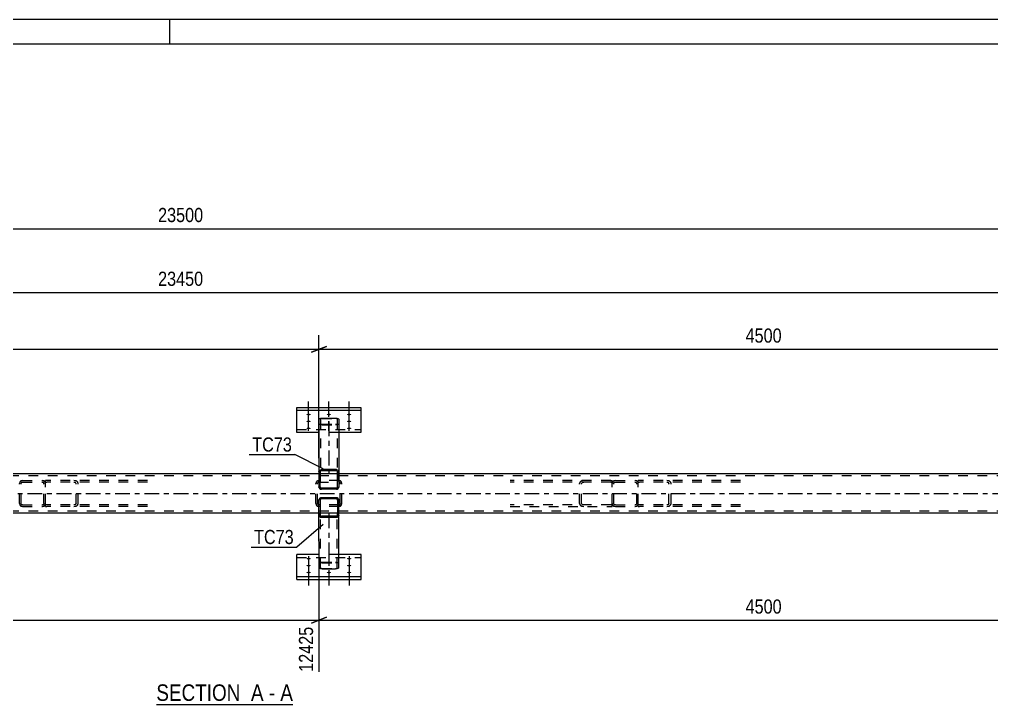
# Model space of a CAD drawing. Header units: millimetres. Extents: x -172 to 1017, y -617 to 224.
# Drawn here: x 356.4 to 553.1, y 84.9 to 223.6 of the extents above; entities that cross this region are included whole.
import ezdxf

# ---------------------------------------------------------------- set-up
doc = ezdxf.new("R2010")
doc.units = ezdxf.units.MM
doc.linetypes.add('DXK_LINE_DOT2', pattern=[3.9198, 1.9599, -1.9599])
doc.linetypes.add('DXK_LINE_DOT3', pattern=[5.9187, 2.979, -0.9799, 0.9799, -0.9799])
doc.styles.add('Arial Narrow', font='ARIALN.TTF', dxfattribs={"height": 0.2})

# ---------------------------------------------------------------- blocks, each defined once
blk = doc.blocks.new('Unknown-761545786-1135')
at = {"color": 5, "linetype": 'Continuous'}
for p, q in [((1016.83, 223.65), (-172.17, 223.65)), ((386.83, 218.65), (386.83, 223.65)), ((1011.83, 218.65), (-167.17, 218.65))]:
    blk.add_line(p, q, dxfattribs=at)
blk = doc.blocks.new('Unknown-761545786-12 - 3568')
at = {"color": 6, "linetype": 'Continuous'}
blk.add_line((384.08, 84.93), (411.72, 84.93), dxfattribs=at)
at = {"color": 0, "linetype": 'Continuous'}
for points in [[(402.18, 85.68), (402.18, 89.18), (384.08, 89.18), (384.08, 85.68)], [(405.79, 85.68), (405.79, 89.18), (403.23, 89.18), (403.23, 85.68)], [(408.12, 85.68), (408.12, 89.18), (406.84, 89.18), (406.84, 85.68)], [(411.72, 85.68), (411.72, 89.18), (409.17, 89.18), (409.17, 85.68)]]:
    blk.add_wipeout(points, dxfattribs=at)
at = {"color": 7, "linetype": 'Continuous', "style": 'Arial Narrow'}
for s, p in [('SECTION ', (384.08, 85.68)), ('A', (403.23, 85.68)), ('A', (409.17, 85.68)), ('-', (406.84, 85.68))]:
    blk.add_text(s, height=3.34, dxfattribs=at).set_placement(p)
blk = doc.blocks.new('Part-761545786-3581 - 3568')
at = {"color": 2, "linetype": 'Continuous'}
for p, q in [((417, 132.04), (417.04, 132.23)), ((417, 132.04), (417, 129)), ((417.04, 132.23), (417.14, 132.38)), ((417.14, 132.38), (417.3, 132.49)), ((417.26, 132.13), (417.24, 132.04)), ((417.24, 129), (417.24, 132.04)), ((417.31, 132.21), (417.26, 132.13)), ((417.3, 132.49), (417.48, 132.52)), ((417.39, 132.26), (417.31, 132.21)), ((417.48, 132.28), (417.39, 132.26)), ((420.52, 132.52), (417.48, 132.52)), ((420.52, 132.28), (417.48, 132.28)), ((420.52, 132.52), (420.71, 132.49)), ((420.61, 132.26), (420.52, 132.28)), ((420.69, 132.21), (420.61, 132.26)), ((420.74, 132.13), (420.69, 132.21)), ((420.71, 132.49), (420.86, 132.38)), ((420.76, 132.04), (420.74, 132.13)), ((420.76, 129), (420.76, 132.04)), ((420.86, 132.38), (420.97, 132.23)), ((420.97, 132.23), (421, 132.04)), ((421, 132.04), (421, 129)), ((417, 129), (417.04, 128.82)), ((417.04, 128.82), (417.14, 128.66)), ((417.14, 128.66), (417.3, 128.56)), ((417.24, 129), (417.26, 128.91)), ((417.26, 128.91), (417.31, 128.83)), ((417.3, 128.56), (417.48, 128.52)), ((417.31, 128.83), (417.39, 128.78)), ((417.39, 128.78), (417.48, 128.76)), ((420.52, 128.76), (417.48, 128.76)), ((420.52, 128.52), (417.48, 128.52)), ((420.52, 128.76), (420.61, 128.78)), ((420.52, 128.52), (420.71, 128.56)), ((420.61, 128.78), (420.69, 128.83)), ((420.69, 128.83), (420.74, 128.91)), ((420.71, 128.56), (420.86, 128.66)), ((420.74, 128.91), (420.76, 129)), ((420.86, 128.66), (420.97, 128.82)), ((420.97, 128.82), (421, 129))]:
    blk.add_line(p, q, dxfattribs=at)
at = {"color": 7, "linetype": 'DXK_LINE_DOT2'}
for p, q in [((417.24, 132.04), (417.24, 129)), ((420.76, 132.04), (420.76, 129)), ((417.24, 131.66), (417, 131.66)), ((421, 131.66), (420.76, 131.66)), ((417.04, 128.82), (417, 129)), ((417.48, 128.52), (417.3, 128.56)), ((420.71, 128.56), (420.52, 128.52)), ((421, 129), (420.97, 128.82))]:
    blk.add_line(p, q, dxfattribs=at)
for centre, start, end in [((417.48, 129), 202.5, 247.5), ((420.52, 129), 292.5, 337.5)]:
    blk.add_arc(centre, 0.48, start, end, dxfattribs=at)
blk = doc.blocks.new('Part-761545786-3582 - 3568')
at = {"color": 2, "linetype": 'Continuous'}
for p, q in [((417.04, 126.51), (417, 126.33)), ((417, 123.29), (417, 126.33)), ((417.14, 126.67), (417.04, 126.51)), ((417.3, 126.77), (417.14, 126.67)), ((417.26, 126.42), (417.24, 126.33)), ((417.24, 126.33), (417.24, 123.29)), ((417.31, 126.5), (417.26, 126.42)), ((417.48, 126.81), (417.3, 126.77)), ((417.39, 126.55), (417.31, 126.5)), ((417.48, 126.57), (417.39, 126.55)), ((420.52, 126.81), (417.48, 126.81)), ((420.52, 126.57), (417.48, 126.57)), ((420.71, 126.77), (420.52, 126.81)), ((420.62, 126.55), (420.52, 126.57)), ((420.69, 126.5), (420.62, 126.55)), ((420.75, 126.42), (420.69, 126.5)), ((420.86, 126.67), (420.71, 126.77)), ((420.76, 126.33), (420.75, 126.42)), ((420.76, 126.33), (420.76, 123.29)), ((420.97, 126.51), (420.86, 126.67)), ((421, 126.33), (420.97, 126.51)), ((421, 123.29), (421, 126.33)), ((417.04, 123.1), (417, 123.29)), ((417.14, 122.95), (417.04, 123.1)), ((417.3, 122.84), (417.14, 122.95)), ((417.24, 123.29), (417.26, 123.2)), ((417.26, 123.2), (417.31, 123.12)), ((417.48, 122.81), (417.3, 122.84)), ((417.31, 123.12), (417.39, 123.07)), ((417.39, 123.07), (417.48, 123.05)), ((420.52, 123.05), (417.48, 123.05)), ((420.52, 122.81), (417.48, 122.81)), ((420.52, 123.05), (420.62, 123.07)), ((420.71, 122.84), (420.52, 122.81)), ((420.62, 123.07), (420.69, 123.12)), ((420.69, 123.12), (420.75, 123.2)), ((420.86, 122.95), (420.71, 122.84)), ((420.75, 123.2), (420.76, 123.29)), ((420.97, 123.1), (420.86, 122.95)), ((421, 123.29), (420.97, 123.1))]:
    blk.add_line(p, q, dxfattribs=at)
at = {"color": 7, "linetype": 'DXK_LINE_DOT2'}
for p, q in [((417, 126.33), (417.04, 126.51)), ((417.3, 126.77), (417.48, 126.81)), ((420.52, 126.81), (420.71, 126.77)), ((420.97, 126.51), (421, 126.33)), ((417, 123.29), (417, 123.66)), ((417.24, 123.66), (417, 123.66)), ((417.24, 123.29), (417.24, 123.66)), ((420.76, 123.29), (420.76, 123.66)), ((421, 123.66), (420.76, 123.66)), ((421, 123.29), (421, 123.66))]:
    blk.add_line(p, q, dxfattribs=at)
for centre, start, end in [((417.48, 126.33), 112.5, 157.5), ((420.52, 126.33), 22.5, 67.5)]:
    blk.add_arc(centre, 0.48, start, end, dxfattribs=at)
blk = doc.blocks.new('Part-761545786-3715 - 3568')
at = {"color": 7, "linetype": 'DXK_LINE_DOT2'}
for p, q in [((356.42, 129.91), (356.37, 129.66)), ((357.01, 130.3), (356.76, 130.26)), ((356.89, 129.96), (357.01, 129.98)), ((357.01, 130.3), (361.01, 130.3)), ((357.01, 129.98), (361.01, 129.98)), ((361.25, 130.26), (361.01, 130.3)), ((361.01, 129.98), (361.13, 129.96)), ((361.65, 129.66), (361.6, 129.91)), ((356.37, 125.66), (356.37, 129.66)), ((356.69, 129.66), (356.71, 129.79)), ((356.69, 125.66), (356.69, 129.66)), ((361.3, 129.79), (361.33, 129.66)), ((361.33, 125.66), (361.33, 129.66)), ((361.65, 125.66), (361.65, 129.66)), ((356.37, 125.66), (356.42, 125.42)), ((356.71, 125.54), (356.69, 125.66)), ((356.76, 125.07), (357.01, 125.02)), ((357.01, 125.34), (356.89, 125.37)), ((357.01, 125.34), (361.01, 125.34)), ((357.01, 125.02), (361.01, 125.02)), ((361.13, 125.37), (361.01, 125.34)), ((361.01, 125.02), (361.25, 125.07)), ((361.33, 125.66), (361.3, 125.54)), ((361.6, 125.42), (361.65, 125.66))]:
    blk.add_line(p, q, dxfattribs=at)
for centre, radius, start, end in [((357.01, 129.66), 0.64, 112.5, 157.5), ((357.01, 129.66), 0.32, 112.5, 157.5), ((361.01, 129.66), 0.32, 22.5, 67.5), ((361.01, 129.66), 0.64, 22.5, 67.5), ((357.01, 125.66), 0.64, 202.5, 247.5), ((357.01, 125.66), 0.32, 202.5, 247.5), ((361.01, 125.66), 0.32, 292.5, 337.5), ((361.01, 125.66), 0.64, 292.5, 337.5)]:
    blk.add_arc(centre, radius, start, end, dxfattribs=at)
blk = doc.blocks.new('Part-761545786-3596 - 3568')
at = {"color": 7, "linetype": 'DXK_LINE_DOT2'}
for p, q in [((858, 131.26), (-80, 131.26)), ((421, 131.66), (417, 131.66)), ((858, 124.06), (-80, 124.06)), ((857.4, 123.66), (237, 123.66)), ((421, 123.66), (417, 123.66))]:
    blk.add_line(p, q, dxfattribs=at)
at = {"color": 2, "linetype": 'Continuous'}
for p, q in [((417, 131.66), (241, 131.66)), ((597, 131.66), (421, 131.66)), ((417, 123.66), (241, 123.66)), ((597, 123.66), (421, 123.66))]:
    blk.add_line(p, q, dxfattribs=at)
at = {"color": 7, "linetype": 'DXK_LINE_DOT3'}
blk.add_line((-80, 127.66), (858, 127.66), dxfattribs=at)
blk = doc.blocks.new('Part-761545786-3760 - 3568')
at = {"color": 2, "linetype": 'Continuous'}
for p, q in [((412.51, 110.25), (412.51, 115.3)), ((417, 115.3), (412.51, 115.3)), ((425.51, 115.3), (421, 115.3)), ((425.51, 110.25), (425.51, 115.3)), ((412.51, 110.85), (425.51, 110.85)), ((412.51, 110.25), (425.51, 110.25))]:
    blk.add_line(p, q, dxfattribs=at)
at = {"color": 7, "linetype": 'DXK_LINE_DOT2'}
for p, q in [((412.51, 114.69), (425.51, 114.69)), ((421, 115.3), (417, 115.3))]:
    blk.add_line(p, q, dxfattribs=at)
blk = doc.blocks.new('Bolt-761545786-3761 - 3568')
at = {"linetype": 'Continuous'}
for points in [[(414.91, 114.32), (414.81, 114.33), (414.73, 114.34), (414.65, 114.35), (414.58, 114.37), (414.52, 114.4), (414.49, 114.43), (414.47, 114.46), (414.47, 114.49), (414.49, 114.52), (414.52, 114.55), (414.58, 114.58), (414.65, 114.6), (414.73, 114.61), (414.81, 114.62), (414.91, 114.63), (415, 114.62), (415.08, 114.61), (415.16, 114.6), (415.23, 114.58), (415.29, 114.55), (415.32, 114.52), (415.34, 114.49), (415.34, 114.46), (415.32, 114.43), (415.29, 114.4), (415.23, 114.37), (415.16, 114.35), (415.08, 114.34), (415, 114.33)], [(423.11, 114.32), (423.01, 114.33), (422.93, 114.34), (422.85, 114.35), (422.78, 114.37), (422.72, 114.4), (422.69, 114.43), (422.67, 114.46), (422.67, 114.49), (422.69, 114.52), (422.72, 114.55), (422.78, 114.58), (422.85, 114.6), (422.93, 114.61), (423.01, 114.62), (423.11, 114.63), (423.2, 114.62), (423.28, 114.61), (423.36, 114.6), (423.43, 114.58), (423.49, 114.55), (423.52, 114.52), (423.54, 114.49), (423.54, 114.46), (423.52, 114.43), (423.49, 114.4), (423.43, 114.37), (423.36, 114.35), (423.28, 114.34), (423.2, 114.33)], [(414.91, 112.92), (414.81, 112.93), (414.73, 112.94), (414.65, 112.95), (414.58, 112.97), (414.52, 113), (414.49, 113.03), (414.47, 113.06), (414.47, 113.09), (414.49, 113.12), (414.52, 113.15), (414.58, 113.17), (414.65, 113.19), (414.73, 113.21), (414.81, 113.22), (414.91, 113.22), (415, 113.22), (415.08, 113.21), (415.16, 113.19), (415.23, 113.17), (415.29, 113.15), (415.32, 113.12), (415.34, 113.09), (415.34, 113.06), (415.32, 113.03), (415.29, 113), (415.23, 112.97), (415.16, 112.95), (415.08, 112.94), (415, 112.93)], [(423.11, 112.92), (423.01, 112.93), (422.93, 112.94), (422.85, 112.95), (422.78, 112.97), (422.72, 113), (422.69, 113.03), (422.67, 113.06), (422.67, 113.09), (422.69, 113.12), (422.72, 113.15), (422.78, 113.17), (422.85, 113.19), (422.93, 113.21), (423.01, 113.22), (423.11, 113.22), (423.2, 113.22), (423.28, 113.21), (423.36, 113.19), (423.43, 113.17), (423.49, 113.15), (423.52, 113.12), (423.54, 113.09), (423.54, 113.06), (423.52, 113.03), (423.49, 113), (423.43, 112.97), (423.36, 112.95), (423.28, 112.94), (423.2, 112.93)], [(414.91, 111.52), (414.81, 111.52), (414.73, 111.53), (414.65, 111.55), (414.58, 111.57), (414.52, 111.59), (414.49, 111.62), (414.47, 111.65), (414.47, 111.69), (414.49, 111.72), (414.52, 111.75), (414.58, 111.77), (414.65, 111.79), (414.73, 111.81), (414.81, 111.82), (414.91, 111.82), (415, 111.82), (415.08, 111.81), (415.16, 111.79), (415.23, 111.77), (415.29, 111.75), (415.32, 111.72), (415.34, 111.69), (415.34, 111.65), (415.32, 111.62), (415.29, 111.59), (415.23, 111.57), (415.16, 111.55), (415.08, 111.53), (415, 111.52)], [(419.01, 111.52), (418.91, 111.52), (418.83, 111.53), (418.75, 111.55), (418.68, 111.57), (418.62, 111.6), (418.59, 111.62), (418.57, 111.65), (418.57, 111.69), (418.59, 111.72), (418.62, 111.75), (418.68, 111.77), (418.75, 111.79), (418.83, 111.81), (418.91, 111.82), (419.01, 111.82), (419.1, 111.82), (419.18, 111.81), (419.26, 111.79), (419.33, 111.77), (419.39, 111.75), (419.42, 111.72), (419.44, 111.69), (419.44, 111.65), (419.42, 111.62), (419.39, 111.6), (419.33, 111.57), (419.26, 111.55), (419.18, 111.53), (419.1, 111.52)], [(423.11, 111.52), (423.01, 111.52), (422.93, 111.53), (422.85, 111.55), (422.78, 111.57), (422.72, 111.6), (422.69, 111.62), (422.67, 111.65), (422.67, 111.69), (422.69, 111.72), (422.72, 111.75), (422.78, 111.77), (422.85, 111.79), (422.93, 111.81), (423.01, 111.82), (423.11, 111.82), (423.2, 111.82), (423.28, 111.81), (423.36, 111.79), (423.43, 111.77), (423.49, 111.75), (423.52, 111.72), (423.54, 111.69), (423.54, 111.65), (423.52, 111.62), (423.49, 111.6), (423.43, 111.57), (423.36, 111.55), (423.28, 111.53), (423.2, 111.52)]]:
    blk.add_hatch(color=1, dxfattribs=at).paths.add_polyline_path(points)
at = {"color": 1, "linetype": 'Continuous'}
for p, q in [((414.91, 114.96), (414.91, 111.84)), ((423.11, 114.96), (423.11, 111.84)), ((414.91, 113.56), (414.91, 110.44)), ((423.11, 113.56), (423.11, 110.44)), ((414.91, 112.16), (414.91, 109.04)), ((419.01, 112.16), (419.01, 109.04)), ((423.11, 112.16), (423.11, 109.04))]:
    blk.add_line(p, q, dxfattribs=at)
at = {"color": 1, "linetype": 'DXK_LINE_DOT2'}
blk.add_line((419.01, 114.96), (419.01, 111.84), dxfattribs=at)
blk = doc.blocks.new('Part-761545786-3762 - 3568')
at = {"color": 2, "linetype": 'Continuous'}
for p, q in [((412.5, 140.03), (412.5, 145.08)), ((412.5, 145.08), (425.5, 145.08)), ((425.5, 144.48), (412.5, 144.48)), ((425.5, 145.08), (425.5, 140.03)), ((417, 140.03), (412.5, 140.03)), ((425.5, 140.03), (421, 140.03))]:
    blk.add_line(p, q, dxfattribs=at)
at = {"color": 7, "linetype": 'DXK_LINE_DOT2'}
for p, q in [((412.5, 140.63), (425.5, 140.64)), ((421, 140.03), (417, 140.03))]:
    blk.add_line(p, q, dxfattribs=at)
blk = doc.blocks.new('Bolt-761545786-3763 - 3568')
at = {"linetype": 'Continuous'}
for points in [[(414.9, 143.81), (414.99, 143.81), (415.08, 143.8), (415.16, 143.78), (415.23, 143.76), (415.28, 143.73), (415.32, 143.71), (415.34, 143.67), (415.34, 143.64), (415.32, 143.61), (415.28, 143.58), (415.23, 143.56), (415.16, 143.54), (415.08, 143.52), (414.99, 143.51), (414.9, 143.51), (414.81, 143.51), (414.72, 143.52), (414.64, 143.54), (414.57, 143.56), (414.52, 143.58), (414.48, 143.61), (414.46, 143.64), (414.46, 143.67), (414.48, 143.71), (414.52, 143.73), (414.57, 143.76), (414.64, 143.78), (414.72, 143.8), (414.81, 143.81)], [(419, 143.81), (419.09, 143.81), (419.18, 143.8), (419.26, 143.78), (419.33, 143.76), (419.38, 143.73), (419.42, 143.71), (419.44, 143.67), (419.44, 143.64), (419.42, 143.61), (419.38, 143.58), (419.33, 143.56), (419.26, 143.54), (419.18, 143.52), (419.09, 143.51), (419, 143.51), (418.91, 143.51), (418.82, 143.52), (418.74, 143.54), (418.67, 143.56), (418.62, 143.58), (418.58, 143.61), (418.56, 143.64), (418.56, 143.67), (418.58, 143.71), (418.62, 143.73), (418.67, 143.76), (418.74, 143.78), (418.82, 143.8), (418.91, 143.81)], [(423.1, 143.81), (423.19, 143.81), (423.28, 143.8), (423.36, 143.78), (423.43, 143.76), (423.48, 143.73), (423.52, 143.71), (423.54, 143.68), (423.54, 143.64), (423.52, 143.61), (423.48, 143.58), (423.43, 143.56), (423.36, 143.54), (423.28, 143.52), (423.19, 143.51), (423.1, 143.51), (423.01, 143.51), (422.92, 143.52), (422.84, 143.54), (422.77, 143.56), (422.72, 143.58), (422.68, 143.61), (422.66, 143.64), (422.66, 143.68), (422.68, 143.71), (422.72, 143.73), (422.77, 143.76), (422.84, 143.78), (422.92, 143.8), (423.01, 143.81)], [(414.9, 142.41), (414.99, 142.4), (415.08, 142.39), (415.16, 142.38), (415.23, 142.36), (415.28, 142.33), (415.32, 142.3), (415.34, 142.27), (415.34, 142.24), (415.32, 142.21), (415.28, 142.18), (415.23, 142.16), (415.16, 142.13), (415.08, 142.12), (414.99, 142.11), (414.9, 142.11), (414.81, 142.11), (414.72, 142.12), (414.64, 142.13), (414.57, 142.16), (414.52, 142.18), (414.48, 142.21), (414.46, 142.24), (414.46, 142.27), (414.48, 142.3), (414.52, 142.33), (414.57, 142.36), (414.64, 142.38), (414.72, 142.39), (414.81, 142.4)], [(423.1, 142.41), (423.19, 142.4), (423.28, 142.39), (423.36, 142.38), (423.43, 142.36), (423.48, 142.33), (423.52, 142.3), (423.54, 142.27), (423.54, 142.24), (423.52, 142.21), (423.48, 142.18), (423.43, 142.16), (423.36, 142.14), (423.28, 142.12), (423.19, 142.11), (423.1, 142.11), (423.01, 142.11), (422.92, 142.12), (422.84, 142.14), (422.77, 142.16), (422.72, 142.18), (422.68, 142.21), (422.66, 142.24), (422.66, 142.27), (422.68, 142.3), (422.72, 142.33), (422.77, 142.36), (422.84, 142.38), (422.92, 142.39), (423.01, 142.4)], [(414.9, 141), (414.99, 141), (415.08, 140.99), (415.16, 140.98), (415.23, 140.95), (415.28, 140.93), (415.32, 140.9), (415.34, 140.87), (415.34, 140.84), (415.32, 140.81), (415.28, 140.78), (415.23, 140.75), (415.16, 140.73), (415.08, 140.72), (414.99, 140.71), (414.9, 140.7), (414.81, 140.71), (414.72, 140.72), (414.64, 140.73), (414.57, 140.75), (414.52, 140.78), (414.48, 140.81), (414.46, 140.84), (414.46, 140.87), (414.48, 140.9), (414.52, 140.93), (414.57, 140.95), (414.64, 140.98), (414.72, 140.99), (414.81, 141)], [(423.1, 141.01), (423.19, 141), (423.28, 140.99), (423.36, 140.98), (423.43, 140.96), (423.48, 140.93), (423.52, 140.9), (423.54, 140.87), (423.54, 140.84), (423.52, 140.81), (423.48, 140.78), (423.43, 140.75), (423.36, 140.73), (423.28, 140.72), (423.19, 140.71), (423.1, 140.7), (423.01, 140.71), (422.92, 140.72), (422.84, 140.73), (422.77, 140.75), (422.72, 140.78), (422.68, 140.81), (422.66, 140.84), (422.66, 140.87), (422.68, 140.9), (422.72, 140.93), (422.77, 140.96), (422.84, 140.98), (422.92, 140.99), (423.01, 141)]]:
    blk.add_hatch(color=1, dxfattribs=at).paths.add_polyline_path(points)
at = {"color": 1, "linetype": 'Continuous'}
for p, q in [((414.9, 143.17), (414.9, 146.29)), ((419, 143.17), (419, 146.29)), ((423.1, 143.17), (423.1, 146.29)), ((414.9, 141.77), (414.9, 144.89)), ((423.1, 141.77), (423.1, 144.89)), ((414.9, 140.37), (414.9, 143.49)), ((423.1, 140.37), (423.1, 143.49))]:
    blk.add_line(p, q, dxfattribs=at)
at = {"color": 1, "linetype": 'DXK_LINE_DOT2'}
blk.add_line((419, 140.37), (419, 143.49), dxfattribs=at)
blk = doc.blocks.new('Part-761545786-3765 - 3568')
at = {"color": 7, "linetype": 'DXK_LINE_DOT2'}
for p, q in [((481.9, 130.3), (481.64, 130.27)), ((481.64, 125.06), (481.64, 130.27)), ((481.64, 129.92), (481.73, 129.96)), ((481.73, 129.96), (481.9, 129.98)), ((502.32, 130.3), (481.9, 130.3)), ((502.32, 129.98), (481.9, 129.98)), ((487.72, 130.26), (487.39, 130.3)), ((487.39, 129.98), (487.56, 129.96)), ((488.27, 129.66), (488.2, 129.91)), ((487.79, 129.79), (487.83, 129.66)), ((487.83, 125.66), (487.83, 129.66)), ((488.27, 125.66), (488.27, 129.66)), ((481.73, 125.37), (481.64, 125.41)), ((481.64, 125.06), (481.9, 125.02)), ((481.9, 125.34), (481.73, 125.37)), ((502.32, 125.34), (481.9, 125.34)), ((502.32, 125.02), (481.9, 125.02)), ((487.56, 125.37), (487.39, 125.34)), ((487.39, 125.02), (487.72, 125.07)), ((487.83, 125.66), (487.79, 125.54)), ((488.2, 125.42), (488.27, 125.66))]:
    blk.add_line(p, q, dxfattribs=at)
for centre, radius, start, end in [((487.46, 129.57), 0.401, 32.4104, 75.4452), ((487.52, 129.48), 0.802, 32.4104, 75.4452), ((487.46, 125.76), 0.401, 284.5548, 327.5896), ((487.52, 125.85), 0.802, 284.5548, 327.5896)]:
    blk.add_arc(centre, radius, start, end, dxfattribs=at)
blk = doc.blocks.new('Part-761545786-3767 - 3568')
at = {"color": 7, "linetype": 'DXK_LINE_DOT2'}
for p, q in [((476.41, 129.91), (476.36, 129.66)), ((477, 130.3), (476.76, 130.26)), ((476.88, 129.96), (477, 129.98)), ((477, 130.3), (481, 130.3)), ((477, 129.98), (481, 129.98)), ((481.25, 130.26), (481, 130.3)), ((481, 129.98), (481.12, 129.96)), ((481.64, 129.66), (481.59, 129.91)), ((476.36, 125.66), (476.36, 129.66)), ((476.68, 129.66), (476.7, 129.79)), ((476.68, 125.66), (476.68, 129.66)), ((481.3, 129.79), (481.32, 129.66)), ((481.32, 125.66), (481.32, 129.66)), ((481.64, 125.66), (481.64, 129.66)), ((476.36, 125.66), (476.41, 125.42)), ((476.7, 125.54), (476.68, 125.66)), ((476.76, 125.07), (477, 125.02)), ((477, 125.34), (476.88, 125.37)), ((477, 125.34), (481, 125.34)), ((477, 125.02), (481, 125.02)), ((481.12, 125.37), (481, 125.34)), ((481, 125.02), (481.25, 125.07)), ((481.32, 125.66), (481.3, 125.54)), ((481.59, 125.42), (481.64, 125.66))]:
    blk.add_line(p, q, dxfattribs=at)
for centre, radius, start, end in [((477, 129.66), 0.64, 112.5, 157.5), ((477, 129.66), 0.32, 112.5, 157.5), ((481, 129.66), 0.32, 22.5, 67.5), ((481, 129.66), 0.64, 22.5, 67.5), ((477, 125.66), 0.64, 202.5, 247.5), ((477, 125.66), 0.32, 202.5, 247.5), ((481, 125.66), 0.32, 292.5, 337.5), ((481, 125.66), 0.64, 292.5, 337.5)]:
    blk.add_arc(centre, radius, start, end, dxfattribs=at)
blk = doc.blocks.new('Part-761545786-3768 - 3568')
at = {"color": 7, "linetype": 'DXK_LINE_DOT2'}
for p, q in [((416.41, 129.91), (416.36, 129.66)), ((417, 130.3), (416.76, 130.26)), ((416.88, 129.96), (417, 129.98)), ((421, 130.3), (417, 130.3)), ((417, 129.98), (421, 129.98)), ((421.25, 130.26), (421, 130.3)), ((421, 129.98), (421.13, 129.96)), ((421.64, 129.66), (421.59, 129.91)), ((416.36, 125.66), (416.36, 129.66)), ((416.68, 129.66), (416.71, 129.79)), ((416.68, 125.66), (416.68, 129.66)), ((421.3, 129.79), (421.32, 129.66)), ((421.32, 125.66), (421.32, 129.66)), ((421.64, 125.66), (421.64, 129.66)), ((416.36, 125.66), (416.41, 125.42)), ((416.71, 125.54), (416.68, 125.66)), ((416.76, 125.07), (417, 125.02)), ((417, 125.34), (416.88, 125.37)), ((421, 125.34), (417, 125.34)), ((421, 125.02), (417, 125.02)), ((421.13, 125.37), (421, 125.34)), ((421, 125.02), (421.25, 125.07)), ((421.32, 125.66), (421.3, 125.54)), ((421.59, 125.42), (421.64, 125.66))]:
    blk.add_line(p, q, dxfattribs=at)
for centre, radius, start, end in [((417, 129.66), 0.64, 112.5, 157.5), ((417, 129.66), 0.32, 112.5, 157.5), ((421, 129.66), 0.32, 22.5, 67.5), ((421, 129.66), 0.64, 22.5, 67.5), ((417, 125.66), 0.64, 202.5, 247.5), ((417, 125.66), 0.32, 202.5, 247.5), ((421, 125.66), 0.32, 292.5, 337.5), ((421, 125.66), 0.64, 292.5, 337.5)]:
    blk.add_arc(centre, radius, start, end, dxfattribs=at)
blk = doc.blocks.new('Part-761545786-3773 - 3568')
at = {"color": 7, "linetype": 'DXK_LINE_DOT2'}
for p, q in [((417, 123.29), (417, 123.66)), ((417.24, 123.66), (417, 123.66)), ((417.33, 112.61), (417.32, 123.66)), ((421, 123.66), (420.36, 123.66)), ((420.66, 123.66), (420.68, 123.66)), ((420.69, 112.61), (420.68, 123.66)), ((421, 123.29), (421, 123.66)), ((417.01, 113.54), (417.05, 113.62)), ((417.05, 113.62), (417.19, 113.69)), ((417.19, 113.69), (417.4, 113.74)), ((417.35, 113.58), (417.33, 113.54)), ((417.33, 112.61), (417.35, 112.57)), ((417.42, 113.62), (417.35, 113.58)), ((417.35, 112.57), (417.42, 112.53)), ((417.4, 113.74), (417.65, 113.76)), ((417.52, 113.64), (417.42, 113.62)), ((417.42, 112.53), (417.52, 112.51)), ((417.65, 113.65), (417.52, 113.64)), ((417.52, 112.51), (417.65, 112.5)), ((417.65, 113.76), (420.37, 113.76)), ((417.65, 113.65), (420.37, 113.65)), ((417.65, 112.5), (420.37, 112.5)), ((420.37, 113.76), (420.61, 113.74)), ((420.49, 113.64), (420.37, 113.65)), ((420.37, 112.5), (420.49, 112.51)), ((420.59, 113.62), (420.49, 113.64)), ((420.49, 112.51), (420.59, 112.53)), ((420.66, 113.58), (420.59, 113.62)), ((420.59, 112.53), (420.66, 112.57)), ((420.61, 113.74), (420.82, 113.69)), ((420.69, 113.54), (420.66, 113.58)), ((420.66, 112.57), (420.69, 112.61)), ((420.82, 113.69), (420.96, 113.62)), ((420.96, 113.62), (421.01, 113.54))]:
    blk.add_line(p, q, dxfattribs=at)
at = {"color": 2, "linetype": 'Continuous'}
for p, q in [((417.01, 112.61), (417, 123.29)), ((420.76, 123.66), (417.24, 123.66)), ((421.01, 112.61), (421, 123.29)), ((417.05, 112.52), (417.01, 112.61)), ((417.19, 112.45), (417.05, 112.52)), ((417.4, 112.41), (417.19, 112.45)), ((417.65, 112.39), (417.4, 112.41)), ((417.65, 112.39), (420.37, 112.39)), ((420.61, 112.41), (420.37, 112.39)), ((420.82, 112.45), (420.61, 112.41)), ((420.96, 112.52), (420.82, 112.45)), ((421.01, 112.61), (420.96, 112.52))]:
    blk.add_line(p, q, dxfattribs=at)
at = {"color": 7, "linetype": 'DXK_LINE_DOT3'}
blk.add_line((419, 123.66), (419.01, 113.07), dxfattribs=at)
blk = doc.blocks.new('Part-761545786-3785 - 3568')
at = {"color": 7, "linetype": 'DXK_LINE_DOT2'}
for p, q in [((361.9, 130.3), (361.65, 130.27)), ((361.65, 125.06), (361.65, 130.27)), ((361.65, 129.92), (361.74, 129.96)), ((361.74, 129.96), (361.9, 129.98)), ((382.32, 130.3), (361.9, 130.3)), ((382.32, 129.98), (361.9, 129.98)), ((367.73, 130.26), (367.4, 130.3)), ((367.4, 129.98), (367.56, 129.96)), ((368.27, 129.66), (368.21, 129.91)), ((367.8, 129.79), (367.84, 129.66)), ((367.84, 125.66), (367.84, 129.66)), ((368.27, 125.66), (368.27, 129.66)), ((361.74, 125.37), (361.65, 125.41)), ((361.65, 125.06), (361.9, 125.02)), ((361.9, 125.34), (361.74, 125.37)), ((382.32, 125.34), (361.9, 125.34)), ((382.32, 125.02), (361.9, 125.02)), ((367.56, 125.37), (367.4, 125.34)), ((367.4, 125.02), (367.73, 125.07)), ((367.84, 125.66), (367.8, 125.54)), ((368.21, 125.42), (368.27, 125.66))]:
    blk.add_line(p, q, dxfattribs=at)
for centre, radius, start, end in [((367.46, 129.57), 0.401, 32.4095, 75.4446), ((367.53, 129.48), 0.802, 32.4095, 75.4446), ((367.46, 125.76), 0.401, 284.5554, 327.5905), ((367.53, 125.85), 0.802, 284.5554, 327.5905)]:
    blk.add_arc(centre, radius, start, end, dxfattribs=at)
blk = doc.blocks.new('Part-761545786-3809 - 3568')
at = {"color": 2, "linetype": 'Continuous'}
for p, q in [((417, 142.72), (417.05, 142.81)), ((417, 142.72), (417, 132.05)), ((417.05, 142.81), (417.19, 142.88)), ((417.19, 142.88), (417.4, 142.92)), ((417.4, 142.92), (417.64, 142.94)), ((417.64, 142.94), (420.36, 142.94)), ((420.36, 142.94), (420.61, 142.93)), ((420.61, 142.93), (420.81, 142.88)), ((420.81, 142.88), (420.95, 142.81)), ((420.95, 142.81), (421, 142.72)), ((421, 142.72), (421, 131.66)), ((420.76, 131.66), (417.24, 131.66))]:
    blk.add_line(p, q, dxfattribs=at)
at = {"color": 7, "linetype": 'DXK_LINE_DOT2'}
for p, q in [((417.05, 141.71), (417, 141.79)), ((417.19, 141.64), (417.05, 141.71)), ((417.35, 142.76), (417.32, 142.72)), ((417.32, 142.72), (417.32, 131.66)), ((417.32, 141.79), (417.35, 141.75)), ((417.42, 142.8), (417.35, 142.76)), ((417.35, 141.75), (417.42, 141.71)), ((417.52, 142.82), (417.42, 142.8)), ((417.42, 141.71), (417.52, 141.69)), ((417.64, 142.83), (417.52, 142.82)), ((417.52, 141.69), (417.64, 141.68)), ((417.64, 142.83), (420.36, 142.83)), ((417.64, 141.68), (420.36, 141.68)), ((420.48, 142.82), (420.36, 142.83)), ((420.36, 141.68), (420.48, 141.69)), ((420.59, 142.8), (420.48, 142.82)), ((420.48, 141.69), (420.59, 141.72)), ((420.66, 142.76), (420.59, 142.8)), ((420.59, 141.72), (420.61, 141.72)), ((420.61, 141.72), (420.66, 141.75)), ((420.68, 142.72), (420.66, 142.76)), ((420.66, 141.75), (420.68, 141.79)), ((420.68, 142.72), (420.68, 131.66)), ((420.95, 141.71), (420.81, 141.64)), ((421, 141.79), (420.95, 141.71)), ((417.4, 141.59), (417.19, 141.64)), ((417.64, 141.57), (417.4, 141.59)), ((417.64, 141.57), (420.36, 141.57)), ((420.61, 141.59), (420.36, 141.57)), ((420.81, 141.64), (420.61, 141.59)), ((417, 132.05), (417, 131.66)), ((417.24, 131.66), (417, 131.66)), ((420.66, 131.66), (420.68, 131.66)), ((421, 131.66), (420.76, 131.66))]:
    blk.add_line(p, q, dxfattribs=at)
at = {"color": 7, "linetype": 'DXK_LINE_DOT3'}
blk.add_line((419, 142.26), (419, 131.66), dxfattribs=at)
blk = doc.blocks.new('Part-761545786-3819 - 3568')
at = {"color": 7, "linetype": 'DXK_LINE_DOT2'}
for p, q in [((476.1, 130.3), (455.68, 130.3)), ((476.1, 129.98), (455.68, 129.98)), ((469.8, 129.91), (469.73, 129.66)), ((470.61, 130.3), (470.28, 130.26)), ((470.44, 129.96), (470.61, 129.98)), ((476.1, 130.3), (476.36, 130.27)), ((476.1, 129.98), (476.27, 129.96)), ((476.27, 129.96), (476.36, 129.92)), ((476.36, 125.06), (476.36, 130.27)), ((469.73, 125.66), (469.73, 129.66)), ((470.17, 129.66), (470.21, 129.79)), ((470.17, 125.66), (470.17, 129.66)), ((476.1, 125.34), (455.68, 125.34)), ((455.68, 125.02), (476.1, 125.02)), ((469.73, 125.66), (469.8, 125.42)), ((470.21, 125.54), (470.17, 125.66)), ((470.28, 125.07), (470.61, 125.02)), ((470.61, 125.34), (470.44, 125.37)), ((476.27, 125.37), (476.1, 125.34)), ((476.1, 125.02), (476.36, 125.06)), ((476.36, 125.41), (476.27, 125.37))]:
    blk.add_line(p, q, dxfattribs=at)
for centre, radius, start, end in [((470.48, 129.48), 0.802, 104.5554, 147.5905), ((470.55, 129.57), 0.401, 104.5554, 147.5905), ((470.48, 125.85), 0.802, 212.4095, 255.4446), ((470.55, 125.76), 0.401, 212.4095, 255.4446)]:
    blk.add_arc(centre, radius, start, end, dxfattribs=at)
blk = doc.blocks.new('StraightDimension-761545786-3855 - 3568')
at = {"color": 7, "linetype": 'Continuous'}
for p, q in [((417, 117.37), (417, 91.56)), ((597, 114.67), (597, 91.56)), ((418.5, 102.6), (415.5, 101.4)), ((595.5, 101.4), (598.5, 102.6)), ((417, 102), (597, 102))]:
    blk.add_line(p, q, dxfattribs=at)
at = {"color": 0}
blk.add_wipeout([(511.26, 102.75), (511.26, 106.95), (502.75, 106.95), (502.75, 102.75)], dxfattribs=at)
at = {"color": 0, "linetype": 'Continuous'}
blk.add_wipeout([(596.4, 101.3), (592.2, 101.3), (592.2, 90.96), (596.4, 90.96)], dxfattribs=at)
at = {"color": 3, "style": 'Arial Narrow'}
blk.add_text('4500', height=2.863, dxfattribs=at).set_placement((503.35, 103.35))
at = {"color": 3, "linetype": 'Continuous', "style": 'Arial Narrow'}
blk.add_text('16925', height=2.863, rotation=90.0002, dxfattribs=at).set_placement((595.8, 91.56))
blk = doc.blocks.new('StraightDimension-761545786-3873 - 3568')
at = {"color": 7, "linetype": 'Continuous'}
for p, q in [((417, 117.37), (417, 91.56)), ((237, 115.48), (237, 93.39)), ((238.5, 102.6), (235.5, 101.4)), ((415.5, 101.4), (418.5, 102.6)), ((237, 102), (417, 102))]:
    blk.add_line(p, q, dxfattribs=at)
at = {"color": 0}
blk.add_wipeout([(331.26, 102.75), (331.26, 106.95), (322.75, 106.95), (322.75, 102.75)], dxfattribs=at)
at = {"color": 0, "linetype": 'Continuous'}
blk.add_wipeout([(416.4, 101.3), (412.2, 101.3), (412.2, 90.96), (416.4, 90.96)], dxfattribs=at)
at = {"color": 3, "style": 'Arial Narrow'}
blk.add_text('4500', height=2.863, dxfattribs=at).set_placement((323.35, 103.35))
at = {"color": 3, "linetype": 'Continuous', "style": 'Arial Narrow'}
blk.add_text('12425', height=2.863, rotation=90.0002, dxfattribs=at).set_placement((415.8, 91.56))
blk = doc.blocks.new('StraightDimension-761545786-3993 - 3568')
at = {"color": 7, "linetype": 'Continuous'}
blk.add_line((-80, 168.36), (858, 168.36), dxfattribs=at)
at = {"color": 0}
blk.add_wipeout([(394.17, 169.11), (394.17, 173.31), (383.83, 173.31), (383.83, 169.11)], dxfattribs=at)
at = {"color": 3, "style": 'Arial Narrow'}
blk.add_text('23450', height=2.863, dxfattribs=at).set_placement((384.43, 169.71))
blk = doc.blocks.new('StraightDimension-761545786-4069 - 3568')
at = {"color": 7, "linetype": 'Continuous'}
for p, q in [((417, 134.79), (417, 159.71)), ((597, 135.56), (597, 159.71)), ((418.5, 157.46), (415.5, 156.26)), ((595.5, 156.26), (598.5, 157.46)), ((417, 156.86), (597, 156.86))]:
    blk.add_line(p, q, dxfattribs=at)
at = {"color": 0}
blk.add_wipeout([(511.26, 157.61), (511.26, 161.81), (502.75, 161.81), (502.75, 157.61)], dxfattribs=at)
at = {"color": 3, "style": 'Arial Narrow'}
blk.add_text('4500', height=2.863, dxfattribs=at).set_placement((503.35, 158.21))
blk = doc.blocks.new('StraightDimension-761545786-4079 - 3568')
at = {"color": 7, "linetype": 'Continuous'}
for p, q in [((237, 135.56), (237, 159.71)), ((417, 134.79), (417, 159.71)), ((238.5, 157.46), (235.5, 156.26)), ((415.5, 156.26), (418.5, 157.46)), ((237, 156.86), (417, 156.86))]:
    blk.add_line(p, q, dxfattribs=at)
at = {"color": 0}
blk.add_wipeout([(331.26, 157.61), (331.26, 161.81), (322.75, 161.81), (322.75, 157.61)], dxfattribs=at)
at = {"color": 3, "style": 'Arial Narrow'}
blk.add_text('4500', height=2.863, dxfattribs=at).set_placement((323.35, 158.21))
blk = doc.blocks.new('StraightDimension-761545786-4112 - 3568')
at = {"color": 7, "linetype": 'Continuous'}
blk.add_line((-81, 181.27), (859, 181.27), dxfattribs=at)
at = {"color": 0}
blk.add_wipeout([(394.17, 182.02), (394.17, 186.22), (383.83, 186.22), (383.83, 182.02)], dxfattribs=at)
at = {"color": 3, "style": 'Arial Narrow'}
blk.add_text('23500', height=2.863, dxfattribs=at).set_placement((384.43, 182.62))
blk = doc.blocks.new('Mark-761545786-3769 - 3568')
at = {"color": 0}
blk.add_wipeout([(411.89, 117.43), (411.89, 120.43), (403.86, 120.43), (403.86, 117.43)], dxfattribs=at)
blk.add_wipeout([(411.89, 117.43), (411.89, 120.43), (403.86, 120.43), (403.86, 117.43)], dxfattribs=at)
at = {"color": 30, "linetype": 'Continuous'}
for p in [(417.82, 121.4), (403.26, 116.83)]:
    blk.add_line(p, (412.49, 116.83), dxfattribs=at)
at = {"color": 3, "style": 'Arial Narrow'}
blk.add_text('TC73', height=2.863, dxfattribs=at).set_placement((403.86, 117.43))
blk = doc.blocks.new('Mark-761545786-3805 - 3568')
at = {"color": 0}
blk.add_wipeout([(411.53, 136.15), (411.53, 139.15), (403.49, 139.15), (403.49, 136.15)], dxfattribs=at)
blk.add_wipeout([(411.53, 136.15), (411.53, 139.15), (403.49, 139.15), (403.49, 136.15)], dxfattribs=at)
at = {"color": 30, "linetype": 'Continuous'}
for p in [(402.89, 135.55), (417.88, 132.66)]:
    blk.add_line(p, (412.13, 135.55), dxfattribs=at)
at = {"color": 3, "style": 'Arial Narrow'}
blk.add_text('TC73', height=2.863, dxfattribs=at).set_placement((403.49, 136.15))

msp = doc.modelspace()

# ---------------------------------------------------------------- block references
for name in ['Unknown-761545786-1135', 'Bolt-761545786-3763 - 3568', 'Part-761545786-3762 - 3568', 'Part-761545786-3809 - 3568', 'Part-761545786-3581 - 3568', 'Part-761545786-3596 - 3568', 'Part-761545786-3715 - 3568', 'Part-761545786-3785 - 3568', 'Part-761545786-3768 - 3568', 'Part-761545786-3819 - 3568', 'Part-761545786-3767 - 3568', 'Part-761545786-3765 - 3568', 'Part-761545786-3582 - 3568', 'Part-761545786-3773 - 3568', 'Part-761545786-3760 - 3568', 'Bolt-761545786-3761 - 3568']:
    msp.add_blockref(name, (0, 0))

# ---------------------------------------------------------------- next in the draw order: block references
for name in ['StraightDimension-761545786-3993 - 3568', 'StraightDimension-761545786-3855 - 3568', 'Unknown-761545786-12 - 3568']:
    msp.add_blockref(name, (0, 0))

# ---------------------------------------------------------------- next in the draw order: block references
for name in ['StraightDimension-761545786-4069 - 3568', 'StraightDimension-761545786-3873 - 3568']:
    msp.add_blockref(name, (0, 0))

# ---------------------------------------------------------------- next in the draw order: block references
for name in ['StraightDimension-761545786-4079 - 3568', 'Mark-761545786-3769 - 3568']:
    msp.add_blockref(name, (0, 0))

# ---------------------------------------------------------------- next in the draw order: block references
msp.add_blockref('StraightDimension-761545786-4112 - 3568', (0, 0))

# ---------------------------------------------------------------- next in the draw order: block references
msp.add_blockref('Mark-761545786-3805 - 3568', (0, 0))

doc.saveas('drawing.dxf')
